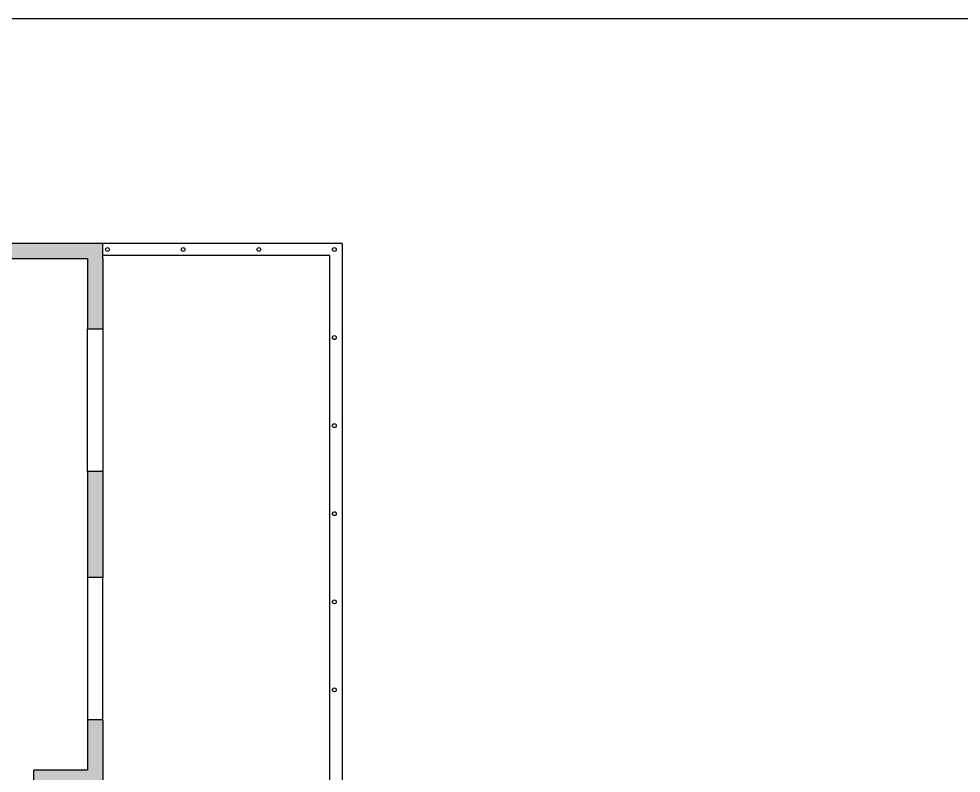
# Model space of a CAD drawing. Header units: millimetres. Extents: x 11902 to 12193, y 9935 to 10135.
# Drawn here: x 12156.57 to 12168.82, y 10064.81 to 10074.62 of the extents above; entities that cross this region are included whole.
import ezdxf

# ---------------------------------------------------------------- set-up
doc = ezdxf.new("R2010")
doc.units = ezdxf.units.MM
doc.layers.add('01-MUROS', color=7, linetype='Continuous')
doc.layers.add('02-CARPINTERÍAS', color=62, linetype='Continuous')

msp = doc.modelspace()

# ---------------------------------------------------------------- hatches: boundary and pattern name
at = {"layer": '01-MUROS'}
h = msp.add_hatch(color=253, dxfattribs=at)
h.dxf.hatch_style = 1
h.paths.add_polyline_path([(12154.494, 10057.8003), (12154.494, 10057.6003), (12157.6633, 10057.6003), (12157.6633, 10058.4003), (12157.4633, 10058.4003), (12157.4633, 10057.8003)])
h.paths.add_polyline_path([(12156.9633, 10061.7803), (12156.9633, 10062.3853), (12156.7633, 10062.3853), (12156.7633, 10061.5803), (12157.4633, 10061.5803), (12157.4633, 10060.9503), (12157.6633, 10060.9503), (12157.6633, 10061.7803)])
h.paths.add_polyline_path([(12156.7633, 10064.8503), (12156.7633, 10063.9853), (12156.9633, 10063.9853), (12156.9633, 10064.6503), (12157.6633, 10064.6503), (12157.6633, 10065.5078), (12157.4633, 10065.5078), (12157.4633, 10064.8503)])
h.paths.add_polyline_path([(12157.4633, 10068.7328), (12157.4633, 10067.3578), (12157.6633, 10067.3578), (12157.6633, 10068.0453), (12157.6633, 10068.7328)])
h.paths.add_polyline_path([(12154.494, 10071.7003), (12154.494, 10071.5003), (12157.4633, 10071.5003), (12157.4633, 10070.5828), (12157.6633, 10070.5828), (12157.6633, 10071.5003), (12157.6633, 10071.7003)])

# ---------------------------------------------------------------- linework, layer by layer
at = {"color": 3}
msp.add_lwpolyline([(12095.7292, 10024.5968), (12192.6057, 10024.5968), (12192.6057, 10074.619), (12095.7292, 10074.619)], close=True, dxfattribs=at)
at = {"layer": '01-MUROS'}
for p, q in [((12160.7733, 10071.7003), (12157.6633, 10071.7003)), ((12160.7733, 10071.7003), (12160.7733, 10061.7003)), ((12157.4633, 10071.5003), (12154.494, 10071.5003)), ((12157.4633, 10071.5003), (12157.4633, 10070.5828)), ((12157.6633, 10071.5003), (12157.6633, 10070.5828)), ((12157.6633, 10070.5828), (12157.4633, 10070.5828)), ((12157.4633, 10068.7328), (12157.4633, 10067.3578)), ((12157.6633, 10068.7328), (12157.4633, 10068.7328)), ((12157.6633, 10068.7328), (12157.6633, 10067.3578)), ((12157.6633, 10068.0453), (12157.6633, 10067.3578)), ((12157.6633, 10067.3578), (12157.4633, 10067.3578)), ((12157.4633, 10065.5078), (12157.4633, 10064.8503)), ((12157.6633, 10065.5078), (12157.4633, 10065.5078)), ((12157.6633, 10065.5078), (12157.6633, 10064.6503)), ((12157.6633, 10065.5078), (12157.6633, 10064.8503)), ((12157.4633, 10064.8503), (12156.7633, 10064.8503)), ((12156.7633, 10063.9853), (12156.7633, 10064.8503))]:
    msp.add_line(p, q, dxfattribs=at)
for points in [[(12157.6633, 10071.5003), (12157.6633, 10071.5003), (12157.6633, 10071.7003), (12154.494, 10071.7003)], [(12160.6133, 10061.7003), (12160.6133, 10071.5403), (12157.6633, 10071.5403)]]:
    msp.add_lwpolyline(points, dxfattribs=at)
at = {"layer": '02-CARPINTERÍAS'}
for p, q in [((12157.4633, 10068.7328), (12157.4633, 10070.5828)), ((12157.6633, 10070.5828), (12157.6633, 10068.7328)), ((12157.4633, 10067.3578), (12157.4633, 10065.5078)), ((12157.6633, 10065.5078), (12157.6633, 10067.3578))]:
    msp.add_line(p, q, dxfattribs=at)
for centre in [(12157.7233, 10071.6203), (12158.7067, 10071.6203), (12159.69, 10071.6203), (12160.6733, 10071.6203), (12160.6733, 10070.4753), (12160.6733, 10069.3303), (12160.6733, 10068.1853), (12160.6733, 10067.0403), (12160.6733, 10065.8953)]:
    msp.add_circle(centre, 0.025, dxfattribs=at)

doc.saveas('drawing.dxf')
